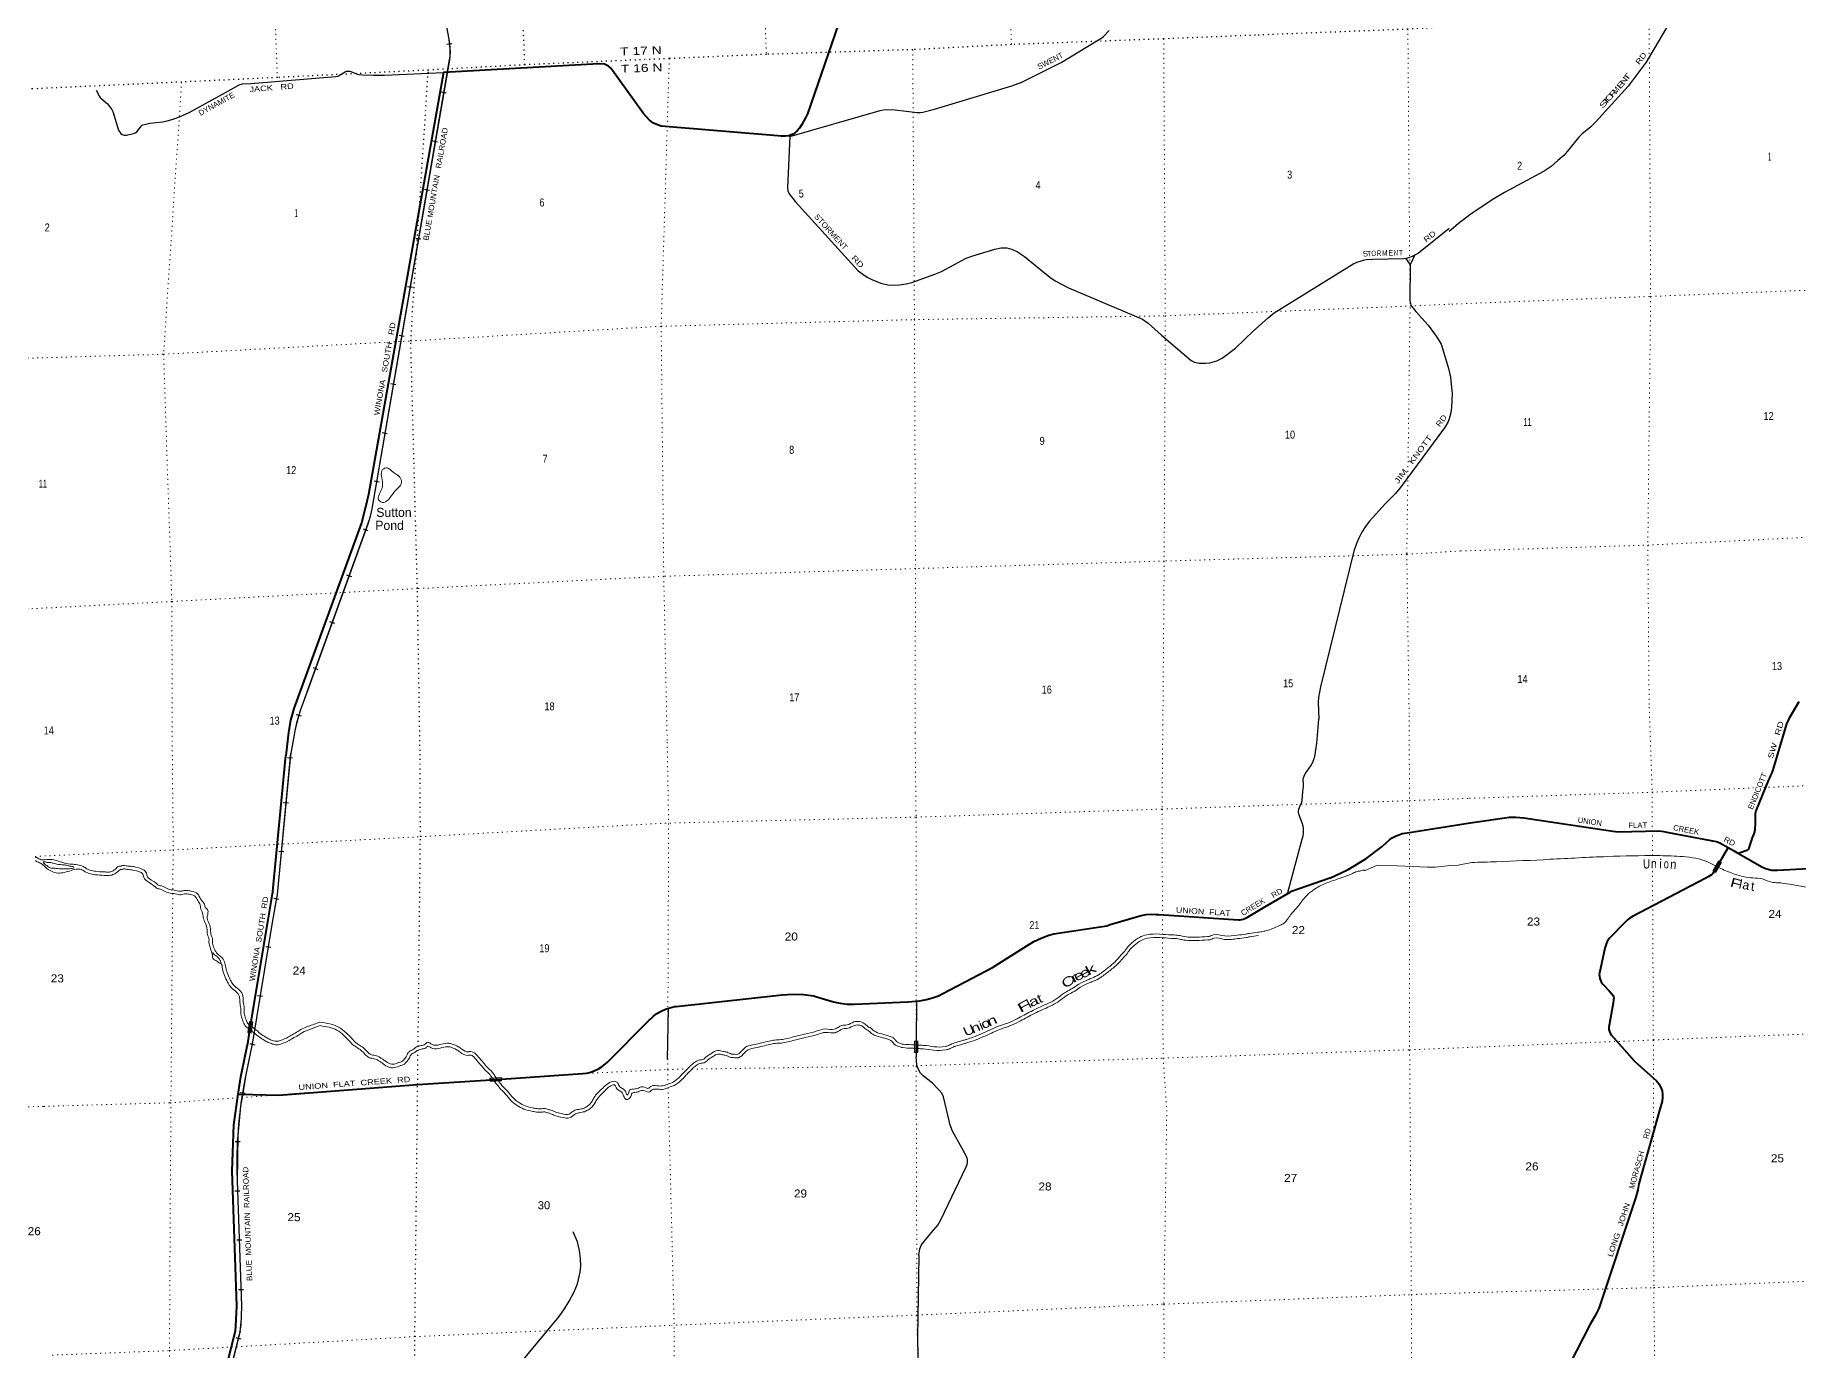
# Model space of a CAD drawing. Header units: feet. Extents: x 751810 to 1010326, y -353855 to -161247.
# Drawn here: x 784770 to 823340, y -228433 to -199662 of the extents above; entities that cross this region are included whole.
import ezdxf
from ezdxf.enums import TextEntityAlignment as Align

# ---------------------------------------------------------------- set-up
doc = ezdxf.new("R2010")
doc.units = ezdxf.units.FT
doc.header["$LTSCALE"] = 70
doc.linetypes.add('DOTTED', pattern=[1.5, 0.3, -1.2])
for name, color, linetype, lineweight in [('26', 7, 'Continuous', 40), ('29', 7, 'Continuous', 25), ('31', 7, 'Continuous', 13), ('34', 7, 'Continuous', 25), ('39', 7, 'Continuous', 13), ('6', 7, 'DOTTED', 25), ('61', 7, 'Continuous', 13), ('7', 7, 'DOTTED', 13)]:
    doc.layers.add(name, color=color, linetype=linetype, lineweight=lineweight)
for name, color, linetype in [('27', 7, 'Continuous'), ('30', 7, 'Continuous'), ('41', 7, 'Continuous')]:
    doc.layers.add(name, color=color, linetype=linetype)

msp = doc.modelspace()

# ---------------------------------------------------------------- linework, layer by layer
at = {"layer": '26'}
for points in [[(803017.95, -197437.26), (801659.57, -201377.73), (801627.04, -201450.66), (801537.6, -201612.94), (801482.16, -201692.82), (801431.15, -201752.73), (801384.58, -201794.89), (801346.88, -201821.52), (801302.53, -201841.49), (801249.31, -201859.24), (801176.13, -201870.34), (801093.3, -201870), (801095.31, -201869.95), (798461.24, -201647.25), (798381.94, -201624.03), (798288.62, -201583.62), (798204.53, -201517.52), (798067.61, -201364.35), (797355.69, -200381.87), (797308.62, -200337.03), (797219.91, -200297.09), (797117.9, -200288.21), (796965.16, -200290.08), (793698.62, -200479.41)], [(793698.62, -200479.41), (792056.8, -209706.24), (791995.89, -209985.66), (791906.35, -210322.23), (790428.27, -214384.34), (790386.34, -214517.37), (790354.66, -214639.97), (790311.57, -214908.83), (790248.53, -215410.55)], [(823340.26, -214240.04), (823124.56, -214615.17), (823074.74, -214718.43), (822776.83, -215727.71), (822746.49, -215810.62), (822723.82, -215852.03), (822701.12, -215900.52), (822679.12, -215943.24), (822401.54, -216625.44), (822392.87, -216655.81), (822388.42, -216689.63), (822386.85, -216756.94), (822386.19, -216774.63), (822388.3, -216889.77), (822383, -217046.02), (822355.99, -217130.74), (822329.57, -217192.19), (822292.68, -217302.54), (822266.21, -217392.25), (822247.73, -217437.86), (822234.82, -217466.8), (822229.39, -217475.15), (822222.49, -217482.05), (822211.6, -217488.72), (822202.8, -217492.61), (822158.43, -217509.55), (822021.64, -217557.59)], [(789494.69, -221235.21), (789861.45, -219005.41), (789960.65, -218438.98), (789967.21, -218401.55), (789967.39, -218388.98), (790248.53, -215410.55)], [(816157.2, -216885.5), (817015.6, -216763.47), (817156.37, -216763.59), (817325.92, -216778.6), (819276.46, -217067.02), (819389.71, -217082.39), (820285.67, -217058.79), (820387.04, -217078.68), (820492.34, -217096.4), (821536.26, -217296.12), (821561.87, -217302.57), (821579.66, -217309.69), (821611.87, -217325.15), (821798.95, -217424)], [(794965.65, -222489.97), (796746.64, -222371.6), (796835.9, -222359.08), (796923.36, -222337.3), (797008.06, -222306.5), (797089.08, -222267.02), (797165.53, -222219.28), (797236.57, -222163.81), (797282.42, -222120.94), (798183.26, -221217.18), (798193.84, -221205.6), (798231.1, -221171.15), (798282.96, -221123.21), (798366.74, -221060.65), (798456.61, -221007.19), (798551.57, -220963.41), (798650.58, -220929.8), (798752.56, -220906.72), (798784.68, -220901.74), (801109.31, -220651.4), (801340.18, -220634.79), (801571.53, -220642.41), (801800.81, -220674.17), (801837.99, -220681.65), (802228.05, -220798.5), (802377.6, -220833.11), (802529.95, -220851.89), (802683.43, -220854.65), (802690.31, -220854.4), (803856.24, -220802.56), (804115, -220779.2), (804265.03, -220752.98), (804397.72, -220717.26), (804525.95, -220667.87), (804632.72, -220614.24), (805706.89, -220053.94), (806455.82, -219580.28), (806608.28, -219485.06), (806769.86, -219406.3), (806938.78, -219344.86), (807047.38, -219315.54), (808206.79, -219137.13), (808278.27, -219112.43), (808855.12, -218942.82), (808958.5, -218912.52), (809064.48, -218893.2), (809171.9, -218885.06), (809279.58, -218888.19), (809341.84, -218895.19), (811084.37, -219005.86), (811120.39, -219005.39), (811156.16, -219001.17), (811191.3, -218993.22), (811225.41, -218981.65), (811258.13, -218966.57), (811260.56, -218965.29), (811661.23, -218723.54), (812220.6, -218401.58), (812248.13, -218384.49), (813083.94, -218092.89), (813084.01, -218094.9), (813488.18, -217904.18), (813870.2, -217672.26), (814225.88, -217401.68), (814326.5, -217313.72), (814386.17, -217261.66), (814450.95, -217216.12), (814520.13, -217177.6), (814592.97, -217146.52), (814668.65, -217123.23), (814733.29, -217109.95), (816157.2, -216885.5)], [(821798.95, -217424), (821500.36, -217937.94), (821459.58, -217995.07), (821447.56, -218007.98), (821429.33, -218023.55), (821361.73, -218066.27), (821292.09, -218105.77), (819702.69, -218937.69), (819649.32, -218969.73), (819597.72, -219008.9), (819543.46, -219057.26), (819203.96, -219407.81), (819163.62, -219457.51), (819147.6, -219484.21), (819132.22, -219521.58), (819100.31, -219625.61), (818982.13, -220174.24), (818978.13, -220206.55), (818979.46, -220240.81), (818990.87, -220288.65), (819020.38, -220365.43), (819033.74, -220387.68), (819047.97, -220404.59), (819062.75, -220422.54), (819195.11, -220559.94), (819281.81, -220663.01), (819290.81, -220678.74), (819294.36, -220707.22), (819291.8, -220759.24), (819284.83, -220834.03), (819189.75, -221357.53), (819188.49, -221378.35), (819190.27, -221406.83), (819194.72, -221429.09), (819201.67, -221451.67), (819219.62, -221490.5), (819240.71, -221520.5), (819751.3, -222101.07), (820229.58, -222531.98), (820259.95, -222567.96), (820283.08, -222598.22), (820324, -222676.55), (820350.69, -222747.76), (820363.14, -222818.97), (820361.36, -222893.73), (820350.43, -222975.92), (820301.26, -223149.14), (819846.31, -224779.83), (819817.85, -224915.12), (819775.15, -225071.77), (818973.66, -227488.37), (818949.65, -227549.78), (818924.75, -227599.62), (818874.03, -227691.31), (818772.13, -227866.81), (818180, -229017.3)], [(821798.95, -217424), (821914.43, -217493.64), (822021.64, -217557.59)], [(822021.64, -217557.59), (822546.74, -217855.65), (822584.16, -217874.38), (822617.08, -217886.84), (822668.67, -217902.86), (822718.49, -217915.32), (822744.29, -217918.89), (822784.32, -217920.67), (822873.27, -217922.45), (823547.48, -217886.03), (823622.78, -217884.62), (823656.58, -217887.29), (823694.62, -217893.93), (826032.74, -218266.72), (826072.28, -218271.38), (826106.97, -218273.16), (826147.89, -218272.27), (826181.7, -218269.6), (826373.61, -218242.31), (828414.9, -217951.03)], [(789210.64, -222820.09), (789264.16, -222442.44), (789423.53, -221667.86), (789494.69, -221235.21)], [(789210.64, -222820.09), (789246.33, -222820.95), (790096.4, -222841.33), (793133.28, -222611.76), (794965.65, -222489.97)], [(785376.43, -235348.05), (788427.59, -230340.22), (788450.13, -230309.68), (788543.33, -230164.84), (788620.88, -230011.05), (788681.94, -229850), (788725.82, -229683.45), (788723.81, -229683.52), (789146.3, -227999.82), (789158.46, -227896.37), (789181.33, -227459.15), (789181.12, -227453.12), (789076.07, -224500.16), (789115.12, -223494.01), (789210.64, -222820.09)]]:
    msp.add_lwpolyline(points, dxfattribs=at)
at = {"layer": '29'}
for p, q in [((814736.69, -204538.66), (814840.24, -204679.14)), ((814946.91, -204464.4), (814840.24, -204679.14)), ((812158.36, -218437.4), (812486.59, -217217.17)), ((798609.32, -220944.25), (798592.73, -222059.91)), ((804041.33, -220792.07), (804038.21, -221659.45)), ((804038.21, -221659.45), (804038.42, -222005.66))]:
    msp.add_line(p, q, dxfattribs=at)
for points in [[(822882.84, -195283.44), (822695.8, -196141.23), (822633.44, -196376.21), (822600.18, -196471.87), (822533.67, -196609.12), (822463, -196706.85), (822230.21, -196948.08), (821606.65, -197571.93), (821373.86, -197829.79), (821294.88, -197931.68), (821249.15, -198046.05), (821207.58, -198378.77), (821174.33, -198501.47), (821149.38, -198559.69), (821107.81, -198620), (820958.16, -198811.31), (820625.59, -199202.26), (820002.04, -200250.33)], [(801275.26, -201872.11), (803247.64, -201305.47), (803317.44, -201292.05), (803395.22, -201285.83), (803575.9, -201293.04), (804058.34, -201351.14), (804128.13, -201353.82), (804183.56, -201345.76), (804436.86, -201278.65), (806127.87, -200768.53), (806348.13, -200684.99), (806506.98, -200608.31), (807211.62, -200256.18), (807990.75, -199785.2), (808076.89, -199734.12), (808132.47, -199689.27), (808256.28, -199553.83)], [(786102.1, -200861.86), (786176.15, -200999.22), (786190.91, -201020.7), (786206.68, -201038.52), (786346.85, -201162.9), (786415.06, -201244.99), (786444.59, -201285.28), (786464.94, -201328.78), (786592.53, -201736.65), (786616.38, -201780.85), (786637.85, -201807.71), (786671.41, -201834.57), (786711.84, -201843.88), (786739.87, -201845.32), (786766.71, -201843.97), (786918.79, -201813.42), (786957.3, -201796.96), (786989.51, -201770.1), (787093.05, -201643.14), (787108.97, -201629.09), (787123.74, -201622.37), (787185.47, -201603.56), (787278.57, -201583.44), (787555.92, -201552.53), (787652.96, -201534.58), (787784.1, -201496.12), (787923.68, -201445.09), (788134.98, -201347.03), (788927.74, -200909.72), (789232.7, -200749.13), (789306.15, -200725.22), (789485.62, -200716.39), (791344.95, -200562.71), (791387.91, -200554.65), (791405.21, -200546.5), (791549.31, -200458.54), (791574.47, -200447.21), (791597.29, -200444.52), (791626.82, -200444.52), (791647.07, -200449.65), (791814.35, -200512.08), (791857.68, -200522.42), (791927.47, -200527.79), (792167.92, -200530.92), (792410.67, -200537.08), (793698.62, -200479.41)], [(820002.04, -200250.33), (819611.28, -200772.27), (818896.29, -201564.56), (818796.5, -201662.3), (818596.98, -201826.58), (818522.14, -201895.21), (818314.29, -202161.38), (818202.06, -202288.23), (818073.18, -202402.61), (817923.54, -202529.46), (817773.87, -202635.51), (816905.06, -203101.32), (816634.84, -203259.36), (816144.31, -203592.08), (815894.89, -203783.4), (815694.61, -203956.49)], [(801275.26, -201872.11), (801223.82, -202987.57), (801232.99, -203063.46), (801260.52, -203127.18), (801390.99, -203300.53), (802767.21, -204810.28), (802873.16, -204889.98), (802961.74, -204949.08), (803063.75, -205005.48), (803262.4, -205080.69), (803419.02, -205117.41), (803546.94, -205129.04), (803671.58, -205119.03), (803820.75, -205096.81), (803939.63, -205067.36), (804443.54, -204889.98), (804593.37, -204824.83), (805132.67, -204535.45), (805251.55, -204489.76), (805756.21, -204336.66), (805895.5, -204311.76), (805970.96, -204307.11), (806016.6, -204312.48), (806072.97, -204323.23), (806129.41, -204342.6), (806252.83, -204398.44), (806405.24, -204496.62), (806958.83, -204951.77), (807080.06, -205034.96), (807369.69, -205184.26), (808988.24, -205870.4), (809111.73, -205958.63), (809402.73, -206221), (810052.13, -206772.72), (810123.75, -206807.84), (810223.07, -206832.01), (810362.66, -206834.7), (810459.59, -206829.31), (810609.62, -206783.66), (810727.06, -206723.11), (811019.34, -206506.58), (811412.01, -206125.46), (811733.11, -205840.83), (811868.61, -205733.41), (813610.51, -204656.75), (813704.74, -204616.01), (813821.25, -204579.63), (813881.91, -204567.66), (814016.78, -204561.86), (814703.14, -204541.99), (814769.11, -204535.44), (814816.08, -204524.69), (814893.23, -204494.18), (815017.41, -204425.3), (815062.74, -204392.84), (815692, -203883.36)], [(814840.24, -204679.14), (814835.07, -205462.83), (814846.96, -205536), (814859.04, -205566.89), (814875.38, -205594.18), (814968.89, -205706.73), (815235.43, -206002.64), (815410.69, -206242.43), (815477.8, -206341.82), (815518.06, -206419.71), (815533.82, -206462.66), (815681.33, -206952.37), (815722.07, -207142.27), (815740.08, -207303.03), (815756.97, -207496.83), (815756.17, -207641.67), (815748.91, -207792.3), (815729.22, -207917.78), (815697.91, -208047.47), (815663.02, -208128.05), (815592.71, -208249.84), (814621.47, -209562.41), (814522.66, -209682.83), (814302.82, -209905.87), (813945, -210293.02), (813848.6, -210425.41), (813781.25, -210532.08), (813719.51, -210658.33), (813665.82, -210779.2), (813608.96, -210948.45), (812884.07, -213909.96), (812839.02, -214147.54), (812832, -214247.93), (812841.39, -214616.61)], [(812835.94, -214616.81), (812795.56, -215141.38), (812745.66, -215432.59), (812738.91, -215466.91), (812731.63, -215489.79), (812703.05, -215567.8), (812690.57, -215591.72), (812674.97, -215619.8), (812574.14, -215761.24), (812554.38, -215794.52), (812514.88, -215873.56), (812501.37, -215911.01), (812496.17, -215935.97), (812501.37, -216047.25), (812500.33, -216094.05), (812487.85, -216210.54), (812475.38, -216389.43), (812466.54, -216440.38), (812460.3, -216461.18), (812437.95, -216501.75), (812400.53, -216593.27), (812393.77, -216623.43), (812391.69, -216654.63), (812396.37, -216688.96), (812471.22, -216880.32), (812491.49, -216952.09), (812500.33, -217017.61), (812503.97, -217054.01), (812501.89, -217121.61), (812486.59, -217217.17)], [(804093.76, -226349.23), (804119.76, -226205.26), (804148.87, -226130.37), (804175.9, -226084.61), (804375.49, -225843.32), (804510.62, -225685.25), (804575.08, -225568.76), (805132.26, -224412.26), (805148.89, -224362.34), (805157.21, -224308.26), (805161.36, -224262.5), (805148.89, -224212.58), (805040.78, -224012.89), (804832.88, -223630.17), (804776.74, -223480.41), (804758.03, -223405.52), (804633.29, -222881.36), (804595.87, -222802.31), (804533.5, -222723.27), (804392.12, -222581.83), (804192.53, -222423.75), (804130.16, -222361.34), (804084.42, -222282.31), (804050.12, -222188.69), (804042.84, -222082.62), (804038.42, -222005.66)], [(791296.44, -232393.09), (791820.13, -231742.3), (792040.5, -231525.97), (792385.63, -231226.45), (794581.1, -229495.86), (794947.01, -229163.05), (795121.65, -228996.65), (795263.03, -228846.89), (796227.71, -227682.07), (796346.21, -227515.67), (796450.16, -227349.27), (796560.35, -227141.26), (796626.88, -226966.54), (796687.17, -226716.94), (796699.65, -226583.81), (796693.41, -226417.41), (796674.7, -226238.53), (796626.88, -226051.32), (796534.05, -225831.08)], [(804093.76, -226349.23), (804063.2, -228145.69), (804061.05, -228141.74)], [(804063.2, -228145.69), (804156.88, -233095.69), (804163.89, -237897.99)]]:
    msp.add_lwpolyline(points, dxfattribs=at)
at = {"layer": '31'}
for p, q in [((804000.76, -221909.74), (804001.44, -221659.74)), ((804001.44, -221659.74), (804076.44, -221659.94))]:
    msp.add_line(p, q, dxfattribs=at)
msp.add_lwpolyline([(804076.44, -221659.94), (804075.76, -221909.94), (804000.76, -221909.74)], dxfattribs=at)
msp.add_lwpolyline([(804008.77, -221901.76), (804009.41, -221667.75), (804068.42, -221667.91), (804067.78, -221901.92)], close=True, dxfattribs=at)
at = {"layer": '34'}
for p, q in [((793771.6, -199855.03), (793881.68, -199844.24)), ((793649.55, -200900.69), (793758.55, -200919.52)), ((793462.15, -201970.19), (793571.14, -201989.02)), ((793282.2, -203027.2), (793391.2, -203046.03)), ((793094.8, -204096.7), (793203.79, -204115.52)), ((792914.85, -205153.7), (793023.84, -205172.53)), ((792727.44, -206223.2), (792836.44, -206242.03)), ((792547.49, -207280.2), (792656.49, -207299.03)), ((792360.09, -208349.7), (792469.09, -208368.53)), ((792180.14, -209406.71), (792289.14, -209425.54)), ((791943.13, -210453.8), (792047.14, -210491.43)), ((791580.8, -211462.94), (791684.82, -211500.57)), ((791208.95, -212483.07), (791312.96, -212520.71)), ((790846.62, -213492.21), (790950.64, -213529.84)), ((790479.27, -214516.31), (790584.75, -214549.61)), ((790289.47, -215455.98), (790399.59, -215466.37)), ((790195.62, -216438.5), (790305.74, -216448.9)), ((790097.44, -217506.21), (790207.56, -217516.61)), ((789988.29, -218535.55), (790097.24, -218554.63)), ((789812.49, -219589.59), (789921.63, -219607.54)), ((789633.69, -220660.56), (789742.83, -220678.51)), ((789460.98, -221716.57), (789569.32, -221738.86)), ((789369.68, -222433.84), (789299.94, -222850.98)), ((789253.15, -222782.43), (789362.32, -222800.23)), ((789139.61, -223854.71), (789250.15, -223858.63)), ((789135.6, -224938.85), (789246.14, -224934.92)), ((789176.32, -226010.29), (789286.86, -226006.36)), ((789212.32, -227095.49), (789322.86, -227091.55)), ((789158.35, -228142.85), (789265.63, -228169.77))]:
    msp.add_line(p, q, dxfattribs=at)
at = {"layer": '34', "lineweight": 13}
for p, q in [((790353.64, -215361.7), (790061.79, -218453.09)), ((789246.58, -228011.04), (788820.19, -229710.32))]:
    msp.add_line(p, q, dxfattribs=at)
for points in [[(793587.58, -198537.9), (793816.55, -199743.71), (793826.18, -199836.66), (793838.18, -199959.06), (793840.58, -200026.26), (793835.78, -200122.26), (793825.54, -200196.24), (792129.02, -210016.92), (792091.94, -210189.1), (792039.62, -210352.03), (790748.78, -213919.91), (790575.99, -214396.3), (790518.42, -214578.7), (790494.43, -214669.9), (790455.5, -214835.54), (790351.21, -215407)], [(789960.12, -219021.64), (789521.88, -221686.06), (789362.11, -222462.59)], [(789176.01, -224496.6), (789281.06, -227449.6), (789281.27, -227455.67)]]:
    msp.add_lwpolyline(points, dxfattribs=at)
at = {"layer": '34'}
for points in [[(793588.67, -198537.74), (793817.64, -199743.55), (793827.27, -199836.55), (793839.28, -199958.99), (793841.68, -200026.27), (793836.88, -200122.36), (793826.63, -200196.41), (792130.1, -210017.13), (792093, -210189.38), (792040.66, -210352.39), (790749.81, -213920.28), (790577.03, -214396.65), (790519.48, -214579.01), (790495.5, -214670.17), (790456.58, -214835.76), (790352.29, -215407.2)], [(790350.43, -215407.15), (790060.33, -218457.38), (789961.2, -219021.82), (789522.96, -221686.26), (789368.96, -222434.74)], [(789299.94, -222850.98), (789261.4, -223087.37), (789199.08, -223718.08), (789184.4, -224714.54)], [(789184.88, -224715.07), (789282.16, -227449.56), (789282.37, -227455.64), (789282.43, -227459.16), (789262.49, -227872.53), (789247.07, -228008.31), (789249.21, -228005.08), (788823.37, -229702.18), (788827.57, -229694.44), (788751.53, -229957.91), (788640.82, -230197.79), (788516.95, -230387.84), (785383.48, -235553.12)]]:
    msp.add_lwpolyline(points, dxfattribs=at)
at = {"layer": '34', "lineweight": 13}
for centre, radius, start, end in [((761722.31, -213772.48), 28721.58, 349.46527, 350.66726), ((799222.17, -224390.13), 10046.69, 168.93322, 180.62134), ((784998.53, -227459.62), 4282.8, 352.57959, 0.00639)]:
    msp.add_arc(centre, radius, start, end, dxfattribs=at)
at = {"layer": '39'}
msp.add_lwpolyline([(813853.92, -217928.44), (814105.35, -217820.81), (814559.88, -217828.68), (815222.02, -217853.26), (815399.1, -217858.99), (815727.45, -217823.07), (815887.9, -217813.3), (816188.44, -217754.11)], dxfattribs=at)
for points in [[(801251.51, -185713), (801176.26, -185868.52), (801175.61, -186212.69), (801195.63, -186755.41), (801235.11, -186854.7), (801263.87, -187054.98), (801218.42, -187078.66), (801218.62, -187084.69), (801248.59, -187200.4), (801393.11, -187678.52), (801509.69, -187920.09), (801607.45, -188140.17), (801634.19, -188400.9), (801658.54, -188528.87), (801758.58, -188756.92), (801950, -189497.09), (801947.64, -189607.86), (801870.66, -189711.11), (801576.19, -189864), (800977.96, -190192.25), (800375.38, -190510.58), (799672.67, -190840.36), (799391.66, -190974.69), (799063.14, -191070.37), (798390.22, -191268.33), (797915.04, -191427.36), (797578.36, -191458.92), (797069.9, -191645.25), (796598.67, -191741.76), (796144.59, -191749.13), (795296.07, -191683.36), (794761.06, -191675.37), (794350.94, -191795.97), (793864.18, -191909.11), (793650.37, -192129.7), (793501.61, -192432.62), (793499.36, -192728.55), (793631.53, -192955.5), (793720.59, -193216.13), (793794.17, -193616.15), (793850.12, -194272.36), (793867.26, -194789.01), (793741.12, -195107.26), (793228.54, -195714.36), (792662.67, -196291.07), (792545.79, -196464.09), (792522.68, -196615.82), (792551.1, -196806.05), (792547.99, -197075.85), (792473.06, -197362.17), (792221.08, -197704.81), (791823.54, -197841.08), (791331.77, -197863.83), (790448.05, -197706.67), (789743.05, -197603.83), (789490.97, -197580.19), (789289.92, -197458.21), (789156.99, -197390.27), (789008.6, -197401.35), (788440.96, -197742.65), (788425.85, -198135.61), (788634.77, -198555.18), (788802.21, -198815.16), (788852.6, -198940.24), (788782.84, -199079.47), (788583.61, -199315.67), (788247.4, -199361.3), (787725.8, -199151.6), (787087.83, -198766.72), (786797.83, -198508.9), (786352.31, -197986.67), (786076.62, -197857.17), (785736.33, -197840.55), (785488.53, -197945.57), (785187.23, -198195.3), (784680.6, -198800.19), (784443.68, -199112.14), (784341.18, -199355.12), (784301.93, -199565.76), (784242.94, -199726.76), (784168.67, -200312.36)], [(792365.19, -209429.83), (792391.75, -209140.93), (792463.71, -209124.13), (792589.18, -209212.91), (792743.72, -209326.4), (792777.77, -209443.99), (792633.37, -209636.06), (792492.72, -209819.96), (792356.03, -209880.96), (792271.82, -209788.92), (792286.21, -209726.52), (792340.54, -209595.69), (792365.36, -209517.72), (792365.19, -209429.83)], [(784766.99, -217640.7), (784779.46, -217640.87), (784791, -217643.65), (784802.53, -217648.23), (784900.5, -217693.72), (785063.02, -217685.88), (785350.65, -217748.04), (785535.03, -217789.74), (785659.92, -217797.34), (785804.02, -217836.46), (785842.87, -217855.19), (785910.83, -217901.06), (785967.9, -217923.17), (786089.34, -217947), (786278.75, -217960.34), (786302.91, -217961.49), (786409.37, -217959.69), (786470.74, -217933.33), (786537.35, -217884.65), (786570.33, -217851.27), (786642.02, -217832.6), (786653.99, -217830.16), (786661.81, -217823.84), (786699.81, -217818.45), (786792.72, -217831.22), (786915.81, -217844.93), (787098.55, -217896.75), (787149.81, -217925.11), (787207.3, -218015.63), (787207.72, -218027.69), (787268.87, -218108.03), (787444.29, -218236.59), (787450.52, -218242.41), (787533.83, -218267.6), (787654.48, -218325.68), (787774.13, -218355.61), (787907.62, -218379), (787956.01, -218383.31), (787991.93, -218375.98), (788067.92, -218365.21), (788130.51, -218373.03), (788178.97, -218379.34), (788328.09, -218446.46), (788357.98, -218495.71), (788421.99, -218600.09), (788477.54, -218692.7), (788480.33, -218714.74), (788521.12, -218764.8), (788545.92, -218801.56), (788545.92, -218857.63), (788541.33, -218893.47), (788532.15, -218928.25), (788527.84, -218976.71), (788569.77, -219081.88), (788606.25, -219259.71), (788610.26, -219315.92), (788648.82, -219439.33), (788643.8, -219467.69), (788663.72, -219575.66), (788679.84, -219633.45), (788718.41, -219700.5), (788752.38, -219751.62), (788822.71, -219807.47), (788860.13, -219842.36), (788916.47, -219957.08), (788932.74, -220018.89), (788943.27, -220088.96), (788965.84, -220158.6), (789025.19, -220301.39), (789061.75, -220368.51), (789125.05, -220452.79), (789251.43, -220558.96), (789293.86, -220621.85), (789314.93, -220705.63), (789323.67, -220838.16), (789342.51, -220972.34), (789338.71, -221034.87), (789360.35, -221134.73), (789380.49, -221192.38), (789419.62, -221275.51), (789446.49, -221297.29)], [(784770.03, -217720.33), (784779.86, -217721.42), (784786.02, -217724.61), (784789.4, -217726.79), (784887.2, -217769.45), (784999.04, -217863.19), (785230.57, -217980.83), (785520.89, -217940.39), (785667.89, -217899.95), (785777.69, -217907.03), (785805.41, -217920.39), (785875.87, -217967.95), (785946.97, -217995.49), (786079.45, -218021.49), (786274.33, -218035.21), (786301.76, -218036.52), (786425.4, -218034.43), (786508.14, -217998.89), (786586.47, -217941.65), (786609.19, -217918.65), (786658.97, -217905.69), (786686.9, -217899.99), (786692.85, -217895.19), (786699.97, -217894.18), (786783.46, -217905.65), (786901.33, -217918.78), (787069.79, -217966.55), (787096.76, -217981.47), (787133.06, -218038.62), (787133.6, -218054.14), (787215.77, -218162.1), (787396.35, -218294.44), (787412.09, -218309.14), (787506.55, -218337.7), (787628.85, -218396.58), (787758.54, -218429.02), (787897.8, -218453.42), (787960.27, -218458.99), (788004.7, -218449.92), (788068.54, -218440.87), (788121.02, -218447.43), (788158.29, -218452.28), (788276.06, -218505.29), (788293.95, -218534.77), (788357.86, -218638.98), (788382.39, -218710.58), (788385.14, -218739.99), (788431.08, -218866.82), (788441.19, -218921.04), (788451.55, -218987.88), (788497.64, -219103.47), (788531.79, -219269.96), (788536.07, -219329.96), (788571.78, -219444.25), (788567.59, -219467.97), (788590.57, -219592.57), (788610.13, -219662.68), (788640.56, -219756.47), (788655.26, -219850.21), (788739.79, -219910.87), (788785.73, -219945.8), (788845.85, -219983.42), (788859.18, -220034.05), (788870.02, -220106.21), (788895.42, -220184.6), (788957.44, -220333.81), (788998.5, -220409.18), (789070.24, -220504.69), (789195.14, -220609.62), (789224.33, -220652.9), (789240.54, -220717.34), (789249.01, -220845.85), (789267.19, -220975.31), (789263.22, -221040.65), (789288.03, -221155.12), (789310.97, -221220.79), (789359.19, -221323.24), (789432.85, -221382.44)], [(785011.45, -217748.31), (785029.83, -217752.91), (785094.14, -217754.75), (785130.89, -217762.1), (785162.45, -217768.87), (785217.25, -217785.99), (785318.32, -217801.62), (785381.71, -217806.21), (785478.18, -217820), (785544.33, -217837.46), (785591.65, -217842.98), (785615.97, -217861.31), (785554.9, -217888.02), (785484.48, -217894.2), (785321.6, -217891.98), (785208.68, -217881.94), (785093.62, -217867.95), (784996.91, -217804.99), (784961.79, -217778.07), (784949.89, -217742.8), (785011.45, -217748.31)], [(811512.13, -219278.36), (811626.12, -219262.2), (811701.83, -219243.38), (811832.96, -219200.44), (811999.15, -219126.05), (812085.97, -219080.68), (812134.29, -219026.61), (812284.08, -218830.04), (812361.44, -218744.74), (812436.51, -218651.48), (812602.28, -218452.32), (812682.36, -218387.05), (812764.67, -218327.75), (813017.4, -218199.94), (813215.92, -218130.43), (813398.52, -218065.52), (813553.24, -218007.65), (813656.12, -217961.69), (813761.65, -217933.76), (813845.75, -217924.71), (813853.92, -217928.44)], [(816188.44, -217754.11), (816731.96, -217737.89), (817894.18, -217684.95), (819156.61, -217623.78), (820241.77, -217604.29), (820739.13, -217619.61), (821288.15, -217717.32), (821636.89, -217883.87), (821937.64, -218008.13), (822339.28, -218091.91), (822551.31, -218113.19), (822751.45, -218187.33), (822884.61, -218197.83), (823145.41, -218231.16), (824105.2, -218390.11), (824979.84, -218532.52), (825535.3, -218640.02), (826007.64, -218682.57), (826622.58, -218769.45), (827318.17, -218812.67), (828288.72, -218842.31), (828558.89, -218859.13), (828649.89, -218871.41), (828721.63, -218952.96), (828813.92, -219094.05), (828915.33, -219212.61), (829010.85, -219236.78), (829180, -219193.42), (829337.19, -219152.58), (829471.1, -219181.17), (829614.07, -219136.9), (829819.92, -218959.1), (830115.19, -218755.38), (830291.12, -218729.86), (830496.18, -218630.62), (830870.68, -218397.4), (831300.88, -218198.08), (831509.27, -218130.92), (831871.82, -218095.52), (832117.86, -218014.7), (832385.82, -217928.92), (832808.87, -217800.37), (833094.9, -217713.84), (833289.06, -217691.57), (833528.72, -217651.28), (833772.05, -217651.11), (833893.48, -217718.49), (833932.1, -217777.27), (834001.33, -217846.85), (833999.32, -217846.93), (834461.79, -218284.55), (834936.97, -218737.74), (835085.41, -218826.13), (835208.53, -218837.06), (835287.62, -218950.52), (835360.43, -219058.2), (835651.78, -219247.3), (835928.39, -219469.23), (836145.23, -219607.09), (836257.78, -219703.04), (836550.8, -219884.01), (836934.02, -220204.15), (837121.91, -220371.42), (837662.2, -220745.36), (837666.05, -220741.17), (837983.82, -220937.21), (838093.64, -220966.82), (838186.36, -221069.63), (838386.4, -221190.08), (838555.28, -221384.33), (838917.62, -221636.89), (839238.5, -221810.65), (839896.28, -222058.83), (840177.26, -222240.3), (840313.9, -222335.23), (840559.83, -222437.64), (840806.44, -222508.82), (841008.59, -222551.66), (841125.96, -222520.54), (841206.76, -222529.22), (841316.31, -222601.13), (841569.24, -222638.81), (841889.69, -222850.84), (842264.88, -222976.01), (842517.58, -223154.65), (842683.47, -223324.86), (842825.9, -223365.18), (843055.93, -223383.69), (843215.93, -223411.19), (843415.49, -223471.25), (843724.16, -223641.5)], [(804074.88, -221749.77), (804195.62, -221754.51), (804425.74, -221782.49), (804672.79, -221777.67), (804748.36, -221754.83), (804843.28, -221711.18), (804988.53, -221669.74), (805073.99, -221642.53), (805137.59, -221622.13), (805278.68, -221576.82), (805462.93, -221501.79), (805652.85, -221416.49), (805821.05, -221342.03), (806039.43, -221265.77), (806245.12, -221171.85), (806548.89, -221010.02), (806886.94, -220850.97), (807070.55, -220757.85), (807156.8, -220696.39), (807323.49, -220579.71), (807451.68, -220510.71), (807597.01, -220414.93), (807788.58, -220319.51), (807879.7, -220282.03), (808023.95, -220212.45), (808057.29, -220189.12), (808247.14, -220045.45), (808428.25, -219881.97), (808513.22, -219784.32), (808598.32, -219690.7), (808638.55, -219634.92), (808754.84, -219514.01), (808919.39, -219393.39), (809082.13, -219335.23), (809367.04, -219320.99), (809618.89, -219338.14), (809745.71, -219343.66), (809863.14, -219367.63), (810030.68, -219387.79), (810167.33, -219386.92), (810408.07, -219374.27), (810440.11, -219371.11), (810539.27, -219333.34), (810785.45, -219360.75), (811060.25, -219344.86), (811244.36, -219322.17), (811322.14, -219305.29), (811512.13, -219278.36)], [(804074.89, -221824.85), (804189.47, -221829.31), (804421.93, -221857.58), (804684.59, -221852.45), (804775, -221825.13), (804869.39, -221781.72), (805010.2, -221741.55), (805096.82, -221713.97), (805160.51, -221693.54), (805304.33, -221647.36), (805492.45, -221570.75), (805683.39, -221484.99), (805848.64, -221411.84), (806067.43, -221335.43), (806278.36, -221239.12), (806582.51, -221077.09), (806919.87, -220918.36), (807109.49, -220822.19), (807200.07, -220757.65), (807362.9, -220643.67), (807490.17, -220575.17), (807634.5, -220480.04), (807819.6, -220387.85), (807910.28, -220350.55), (808061.99, -220277.37), (808101.43, -220249.77), (808294.99, -220103.3), (808481.86, -219934.61), (808569.27, -219834.17), (808656.67, -219738.01), (808696.28, -219683.09), (808804.41, -219570.67), (808954.92, -219460.34), (809096.94, -219409.58), (809366.36, -219396.12), (809614.71, -219413.03), (809736.52, -219418.33), (809851.14, -219441.73), (810026.42, -219462.82), (810169.54, -219461.91), (810413.72, -219449.08), (810457.44, -219444.76), (810549.01, -219409.89), (810783.45, -219435.99), (811067.01, -219419.59), (811256.93, -219396.19), (811335.37, -219379.16), (811522.66, -219352.62)], [(788655.17, -219730.95), (788651.71, -219729.35), (788640.91, -219739), (788642.98, -219759.45), (788645.05, -219778.53), (788642.98, -219783.58)], [(788655.17, -219730.95), (788698.18, -219779.45), (788736.31, -219801.97), (788779.04, -219848.39), (788802.01, -219872.28), (788813.95, -219897.1), (788822.34, -219910.13), (788833.66, -219945.95), (788836.79, -219952.23), (788829.55, -219959.59), (788820.02, -219961.31), (788801.53, -219954.76)], [(789432.85, -221382.44), (789503.22, -221438.2), (789588.65, -221506.09), (789707.21, -221596.72), (789773.57, -221639.79), (789863.29, -221689.41), (789961.29, -221724.21), (790047.16, -221742.47), (790173.55, -221713.41), (790296.7, -221660.68), (790396.71, -221602.86), (790524.13, -221531.18), (790615.05, -221473.62), (790771.91, -221406.52), (791002.76, -221322.65)], [(789446.49, -221297.29), (789549.95, -221379.53), (789634.76, -221446.94), (789750.46, -221535.38), (789812.18, -221575.44), (789894.19, -221620.8), (789981.73, -221651.88), (790046.53, -221665.66), (790150.2, -221641.82), (790263.05, -221593.5), (790359.55, -221537.71), (790485.66, -221466.77), (790580.02, -221407.03), (790744.34, -221336.74), (790996.34, -221245.19)], [(790996.34, -221245.19), (791214.86, -221285.66), (791404.19, -221353.35), (791567.49, -221480.34), (791663.19, -221571.51), (791765.63, -221682.57), (791835.74, -221732.39), (791947, -221808.91), (792013.59, -221872.95), (792071.95, -221931.24), (792123.2, -221959.59), (792177.76, -221967.7), (792291.67, -222005.89), (792328.74, -222030.73), (792382.22, -222065.04), (792442.07, -222109.19), (792566.74, -222167.12), (792672.63, -222149.23), (792732.14, -222126.98), (792787.77, -222108.88), (792828.64, -222071.19), (792849.79, -222044.26), (792880.55, -222004.92), (792906.72, -221949.64), (792944.87, -221891.91), (793041.51, -221840.15), (793108.05, -221789.46), (793125.97, -221784.79), (793185.48, -221762.53), (793279.18, -221741.06), (793349.59, -221686.2), (793449.81, -221734.94), (793576.84, -221746.49), (793740.38, -221710.44), (793812.64, -221707.85), (793887.63, -221725.3), (794022.33, -221782.86), (794100.69, -221838.43), (794237.4, -221895.92), (794263.35, -221890.97), (794381.07, -221922.98), (794416.41, -221955.93), (794514.9, -222069.14), (794619.78, -222192.19), (794684.58, -222262.32), (794765.66, -222337.92), (794808.09, -222400.8), (794902.11, -222533.1)], [(791002.76, -221322.65), (791195.28, -221358.31), (791367.63, -221419.93), (791518.48, -221537.24), (791609.7, -221624.14), (791715.81, -221739.17), (791792.77, -221793.86), (791899.44, -221867.23), (791961.09, -221926.52), (792026.41, -221991.76), (792098.76, -222031.78), (792160.19, -222040.91), (792258.28, -222073.8), (792287.61, -222093.45), (792339.66, -222126.85), (792403.62, -222174.03), (792556.26, -222244.95), (792692.19, -222221.99), (792756.89, -222197.8), (792826.56, -222175.13), (792883.91, -222122.25), (792908.82, -222090.52), (792944.77, -222044.55), (792972.23, -221986.55), (792996.99, -221949.07), (793082.2, -221903.44), (793141.53, -221858.24), (793148.62, -221856.39), (793207.09, -221834.52), (793312.15, -221810.45), (793358.82, -221774.09), (793429.35, -221808.39), (793581.63, -221822.23), (793749.87, -221785.15), (793805.36, -221783.16), (793864.22, -221796.86), (793985.49, -221848.68), (794064.02, -221904.37), (794229.2, -221973.84), (794260.39, -221967.89), (794343.49, -221990.49), (794362.4, -222008.11), (794458.07, -222118.08), (794563.68, -222241.98), (794631.39, -222315.27), (794708.27, -222386.95), (794746.36, -222443.4), (794812.56, -222537.5)], [(798892.73, -222413.47), (798966.36, -222336.36), (799071.12, -222229.95), (799121.59, -222179.84), (799211.71, -222114.22), (799304.7, -222072.64), (799372.67, -222062.16), (799439.2, -222011.47), (799550.98, -221932.99), (799697.38, -221867.36), (799818.61, -221885.16), (799901.69, -221904.32), (800001.56, -221943.01), (800068.09, -221948.68), (800126.37, -221948.61), (800235.64, -221856.13), (800327.48, -221782.39), (800498.69, -221736), (800823.6, -221659.96), (800947.41, -221637.4), (801073.74, -221628.85), (801356.92, -221566.38), (801592.01, -221507.64), (801853.11, -221445.95), (802052.28, -221394.53), (802247.5, -221401.63), (802330.45, -221360.41), (802409.31, -221317.33), (802525.52, -221307.13), (802675.94, -221241.36), (802824.63, -221240.06), (802920.83, -221288.94), (802997.47, -221352.62), (803056.9, -221384.71), (803065.28, -221394.47), (803152.03, -221459.79), (803328.88, -221515.85), (803516.21, -221583.61), (803571.98, -221625.9), (803607.61, -221666.89), (803654.92, -221697.4), (803760.59, -221729.84), (803937.81, -221739.59), (804077.87, -221749.91)], [(798944.57, -222467.78), (799020.21, -222388.57), (799124.27, -222282.87), (799170.37, -222237.1), (799249.5, -222179.48), (799326.1, -222145.23), (799402.95, -222133.38), (799483.49, -222072.01), (799588.21, -221998.49), (799708.11, -221944.74), (799804.71, -221958.92), (799879.6, -221976.2), (799984.49, -222016.83), (800064.94, -222023.68), (800153.89, -222023.58), (800283.35, -221914), (800362.22, -221850.68), (800517.05, -221808.73), (800838.88, -221733.41), (800956.69, -221711.94), (801084.41, -221703.3), (801374.09, -221639.4), (801609.72, -221580.52), (801871.11, -221518.76), (802060.46, -221469.88), (802263.81, -221477.27), (802365.13, -221426.93), (802431.5, -221390.67), (802544.31, -221380.77), (802691.93, -221316.22), (802806.98, -221315.22), (802879.36, -221352), (802955.27, -221415.07), (803009.04, -221444.1), (803013.67, -221449.49), (803117.15, -221527.41), (803304.78, -221586.89), (803479.98, -221650.26), (803520.47, -221680.97), (803558, -221724.14), (803622.99, -221766.05), (803747.33, -221804.22), (803932.78, -221814.43), (804074.89, -221824.85)], [(794812.56, -222537.5), (794824.26, -222553.78), (794947.63, -222708.79), (795082.48, -222850.22), (795208.54, -222993.96), (795312.05, -223068.8), (795455.46, -223147.26), (795649.43, -223198.05), (795700.56, -223207.78), (795816.48, -223216.72), (795913.36, -223211.38), (795989.71, -223232.73), (796063.59, -223255.69), (796112.07, -223280.9), (796267.41, -223322.22), (796473.9, -223334.25), (796526.76, -223293.98), (796603.86, -223244.87), (796699.56, -223222.11), (796757.23, -223211.1), (796847.68, -223174), (796932.5, -223112.88), (796997.19, -223038.31), (797044.85, -222954.19), (797085.57, -222893.69), (797184.78, -222788.97), (797240.4, -222735.12), (797336.43, -222652.03), (797436.33, -222619.95), (797449.65, -222625.63), (797477.55, -222684.89), (797605.7, -222786.89), (797638.19, -222856.46), (797695.38, -222936.05), (797794.89, -222875.92), (797822.97, -222799.54), (797909.95, -222779.43), (798002.87, -222750.07), (798060.66, -222737.53), (798209.95, -222772.82), (798242.21, -222741.29), (798480.76, -222716.01), (798616.58, -222678.45), (798780.68, -222610.31), (798944.57, -222467.78)], [(794902.11, -222533.1), (795004.22, -222659.46), (795137.84, -222799.59), (795259.34, -222938.14), (795352.18, -223005.26), (795483.37, -223077.04), (795665.96, -223124.85), (795710.48, -223133.32), (795817.3, -223141.56), (795921.61, -223135.81), (796010.94, -223160.79), (796092.24, -223186.06), (796139.33, -223210.54), (796279.35, -223247.79), (796450.54, -223257.76), (796483.81, -223232.41), (796574.22, -223174.83), (796683.84, -223148.76), (796735.75, -223138.85), (796811.02, -223107.97), (796881.57, -223057.14), (796935.63, -222994.82), (796981.02, -222914.7), (797026.84, -222846.64), (797131.45, -222736.21), (797189.74, -222679.78), (797298.93, -222585.3), (797440.03, -222539.99), (797505.34, -222567.84), (797537.95, -222637.11), (797666.2, -222739.19), (797703.18, -222818.38), (797715.87, -222836.04), (797733.58, -222825.34), (797766.57, -222735.6), (797890.17, -222707.02), (797983.58, -222677.51), (798061.37, -222660.63), (798187.04, -222690.34), (798208.41, -222669.45), (798466.72, -222642.08), (798592.11, -222607.4), (798740.66, -222545.72), (798892.73, -222413.47)]]:
    msp.add_spline(points, degree=3, dxfattribs=at)
at = {"layer": '6'}
for points in [[(795477.67, -200307.16), (795264.82, -195043.43), (795129.03, -191676.94)], [(815534.61, -199484.59), (814790.92, -199528.39), (811456.17, -199659.77), (809450.54, -199739.97), (806119.61, -199865.19), (803962.23, -199976.71), (800761.22, -200079.4), (798637.38, -200171.66), (795477.67, -200307.16), (793366.68, -200423.14), (790065.12, -200585.6), (787971.67, -200684.89), (784705.86, -200834.05), (784190.38, -200871.37)], [(793185.8, -215308.61), (793127.81, -211764.13), (792982.25, -206347.17), (793366.68, -200423.14)], [(793142.53, -221780.31), (793193.63, -217189.28), (793185.8, -215308.61)], [(793157.06, -261108.87), (793146.31, -260833.3), (793187.53, -255381.31), (793148.73, -249940.24), (793126.21, -244504.63), (793086.77, -239045.47), (793079.09, -233575.11), (793072.13, -228124.85), (793133.28, -222611.76), (793141.68, -221856.97)]]:
    msp.add_lwpolyline(points, dxfattribs=at)
at = {"layer": '61'}
for p, q in [((821460.28, -217933.84), (821585.2, -217717.29)), ((821460.28, -217933.84), (821585.2, -217717.29)), ((821460.28, -217933.84), (821585.2, -217717.29)), ((821585.2, -217717.29), (821650.16, -217754.76)), ((789416.48, -221476.05), (789457.1, -221229.37)), ((789457.1, -221229.37), (789531.1, -221241.56)), ((794720.44, -222544.97), (794715.5, -222470.13)), ((794969.89, -222528.5), (794720.44, -222544.97))]:
    msp.add_line(p, q, dxfattribs=at)
for points in [[(821650.16, -217754.76), (821525.25, -217971.32), (821460.28, -217933.84)], [(789531.1, -221241.56), (789490.49, -221488.24), (789416.48, -221476.05)], [(794715.5, -222470.13), (794964.95, -222453.66), (794969.89, -222528.5)]]:
    msp.add_lwpolyline(points, dxfattribs=at)
for points in [[(821639.24, -217757.69), (821588.13, -217728.2), (821471.19, -217930.9), (821522.31, -217960.39)], [(789425.67, -221469.45), (789463.69, -221238.56), (789521.9, -221248.15), (789483.89, -221479.04)], [(794727.89, -222536.45), (794724.01, -222477.58), (794957.49, -222462.17), (794961.37, -222521.04)]]:
    msp.add_lwpolyline(points, close=True, dxfattribs=at)
at = {"layer": '7'}
msp.add_line((789955.18, -197638.88), (790065.12, -200585.6), dxfattribs=at)
for points in [[(806119.61, -199865.19), (805968.35, -194579.24), (805745.81, -189205.14), (805523.74, -183845.12), (805312.58, -178510.88), (805055.7, -173192.29), (804945.13, -169552.47)], [(800438.65, -190478.02), (800557.48, -194787.18), (800761.22, -200079.4)], [(820068, -199314.31), (820100.79, -205373.33), (820039.55, -210812.6), (820069.02, -214357.96)], [(809450.54, -199739.97), (809486.72, -205798.64), (809461.6, -211161.02), (809432.39, -214737.86)], [(814790.92, -199528.39), (814839.54, -205619.6), (814767.9, -211012.99), (814819.04, -214546.06)], [(798637.38, -200171.66), (798459.73, -206026.27), (798516.52, -211494.55), (798591.24, -215120.02)], [(803962.23, -199976.71), (803999.23, -205878.36), (804021.16, -211325.69), (804014.36, -214929.5)], [(787971.67, -200684.89), (787576.14, -206637.46), (787757.57, -212045.16), (787768.15, -215496.35)], [(815751.33, -205541.41), (820100.79, -205373.33), (825373.77, -205165.78), (830734.42, -205014.62), (836089.87, -204718.68), (841391.71, -204452.12), (846733.7, -204275.22), (847107.5, -204270.99)], [(784392, -206732.23), (787576.14, -206637.46), (792982.25, -206347.17), (798459.73, -206026.27), (803983.23, -205880.92), (809486.72, -205798.64), (814841.94, -205583.56), (815751.33, -205541.41)], [(815944.52, -210941.11), (820039.55, -210812.6), (825395.75, -210550.85), (830722.12, -210394.42), (835918.89, -210285.2), (841222.89, -210117.2), (846783.63, -209834.74), (847313.05, -209802.87)], [(815944.52, -210941.11), (814767.9, -211012.99), (809461.6, -211161.02), (804021.16, -211325.69), (798516.52, -211494.55), (793127.81, -211764.13), (787757.57, -212045.16), (784580.42, -212209.55)], [(820069.02, -214357.9), (820134.37, -216217.45), (820141.31, -217654.9)], [(809432.39, -214737.86), (809414.46, -216585.99), (809426, -219323.74)], [(814819.04, -214546.06), (814826.7, -216402.14), (814829.58, -221850.54), (814867.3, -227205.1), (814890.18, -232650.76), (814936.79, -234930.06), (814912.28, -238074.31), (814957.8, -243591.63), (814950.07, -249024.3), (814962.84, -254468.31), (814944.21, -259877.22), (814931.34, -260342.85)], [(798591.24, -215120.02), (798622.66, -216903.25), (798602.61, -222280.96), (798610.74, -222602.81)], [(804014.36, -214929.5), (804034.12, -216762.65), (804036.64, -221659.53)], [(822577, -216114.67), (825480.53, -215992.49), (830807.54, -215790.49), (836071.27, -215663.64), (841382.6, -215520.69), (846896.6, -215220.21), (847514.08, -215213.3)], [(787768.15, -215496.35), (787786.76, -217373.03), (787777.97, -218356.09)], [(784766.59, -217620.98), (787779.16, -217479.88), (793193.63, -217189.28), (798545.48, -216894.3), (804034.12, -216762.65), (809414.46, -216585.99), (814826.7, -216402.14), (816138.08, -216350.92)], [(816138.08, -216350.92), (820134.37, -216217.45), (822351.56, -216124.15)], [(820142.71, -217944.31), (820160.53, -221636.84), (820168.46, -227052.97), (820239.55, -232440.27), (820354.21, -237859.97), (820371.14, -243157.24), (820395.92, -248685.1), (820378.71, -254223.11), (820347.91, -259626.78), (820373.59, -260148.14)], [(787777.28, -218432.86), (787736.43, -223002.37), (787704.4, -228429.87), (787715.06, -234015.83), (787587.21, -237411.38)], [(809426.32, -219401.81), (809437.41, -222033.66), (809518.56, -223175.77), (809455.99, -227415.07), (809479.01, -232864.76), (809479.63, -234595.9)], [(847713.31, -220575.3), (846967.2, -220595.45), (841511.83, -220903.53), (836286.25, -221028.77), (830919.94, -221204.24), (825535.46, -221426.78), (820160.53, -221636.84), (816332.72, -221790.86)], [(799132.65, -222273.07), (804036.92, -222200.04), (809437.41, -222033.66), (814829.58, -221850.54), (816332.72, -221790.86)], [(804036.76, -221901.9), (804036.92, -222209.04), (804053.71, -227652.91), (804156.88, -233095.69), (804165.76, -238712.94), (804158.53, -244216.04), (804153.38, -249552.01), (804136.12, -254942.76), (804125.09, -260395.68), (804120.25, -260725.77)], [(784954.68, -223088.3), (787715.76, -223009.84), (793133.28, -222611.76), (794718.14, -222506.42)], [(794966.24, -222489.93), (796746.64, -222371.6), (798602.61, -222280.96), (799029.64, -222274.6)], [(798612.68, -222679.48), (798747.37, -228008.09), (798714.59, -233338.98), (798605.41, -238857.81), (798595.01, -244385.18), (798812.65, -246357.84), (798609.3, -249758.69), (798597.98, -255203.57), (798594.98, -260599.84), (798585.45, -260919.84)], [(779797.84, -223284.51), (782411.64, -223141.62), (784954.68, -223088.3)], [(816524.52, -227151.73), (820168.46, -227052.97), (825599.11, -226828.49), (830990.29, -226573.45), (835560.24, -226485.54)], [(785141.85, -228529.19), (787704.4, -228429.87), (793072.13, -228124.85), (798682.09, -227877.48), (804053.71, -227652.91), (809455.99, -227415.07), (814867.3, -227205.1), (816524.52, -227151.73)]]:
    msp.add_lwpolyline(points, dxfattribs=at)

# ---------------------------------------------------------------- texts
at = {"layer": '27'}
for s, rotation, width, p in [('WINONA   SOUTH   RD', 79.91, 1.2, (792292.2, -207983.77)), ('SW   RD', 73.555, 1.35, (822775.2, -215492.79)), ('UNION', 351.589, 0.9, (818500.04, -216880.2)), ('FLAT', 0.909, 1.05, (819615.24, -217003.67)), ('RD', 332.149, 1.1, (821687.3, -217285.14)), ('WINONA  SOUTH  RD', 80.66, 1.15, (789567.71, -220360)), ('CREEK', 31.105, 1.05, (811184.86, -218923.99)), ('RD', 29.924, 1.1, (811845.68, -218536.61)), ('UNION  FLAT', 356.366, 1.2, (809714.7, -218849.66)), ('UNION  FLAT  CREEK  RD', 4.203, 1.25, (790531.64, -222732.54)), ('RD', 74.411, 0.95, (820048.44, -223808.26)), ('LONG   JOHN', 71.651, 1.2, (819265.86, -226391.58))]:
    msp.add_text(s, height=120, rotation=rotation, dxfattribs=dict(at, width=width)).set_placement(p)
for s, rotation, p in [('ENDICOTT', 67.859, (822332.62, -216607.02)), ('CREEK', 349.169, (820588.03, -217043.57)), ('MORASCH', 74.411, (819737.92, -224901.44))]:
    msp.add_text(s, height=120, rotation=rotation, dxfattribs=at).set_placement(p)
at = {"layer": '30'}
for s, rotation, width, p in [('SWENT', 27.153, 1.05, (806996.15, -200275.53)), ('RD', 53.179, 1.2, (819938.77, -200204.12)), ('T', 53.179, 1.75, (819634.48, -200607.79)), ('DYNAMITE', 28.882, 1.05, (788764.6, -201215.95)), ('JACK   RD', 4.725, 1.25, (789942.49, -200868.12)), ('O', 47.936, 1.5, (819246.46, -201056.29)), ('R', 47.936, 1.55, (819323.69, -200970.71)), ('E', 47.936, 1.7, (819493.6, -200781.93)), ('N', 51.936, 1.45, (819560.1, -200695.2)), ('S', 47.936, 1.7, (819110.87, -201207.38)), ('T', 47.936, 1.95, (819176.14, -201133.72)), ('STORMENT', 312.351, 1.1, (802129.74, -204002.76)), ('RD', 38.995, 1.25, (815307.46, -204108.26)), ('S', 11.163, 0.9, (813871.1, -204498.44)), ('T', 2.462, 0.85, (813947.82, -204498.39)), ('O', 1.658, 0.65, (814046.26, -204490.62)), ('R', 1.658, 0.65, (814161.48, -204487.28)), ('M', 1.658, 0.7, (814288.62, -204482.44)), ('E', 1.658, 0.75, (814418.91, -204480.29)), ('N', 1.658, 0.65, (814533.77, -204478.5)), ('T', 1.658, 0.85, (814640.95, -204476.51)), ('RD', 312.351, 1.3, (802714.76, -204652.13)), ('RD', 53.5, 1.2, (815572.07, -208127.17)), ('JIM   KNOTT', 53.5, 1.35, (814956.44, -208973.46))]:
    msp.add_text(s, height=120, rotation=rotation, dxfattribs=dict(at, width=width)).set_placement(p, align=Align.CENTER)
msp.add_text('M', height=120, rotation=47.936, dxfattribs=at).set_placement((819384.69, -200901.88), align=Align.CENTER)
at = {"layer": '34', "width": 1.1}
msp.add_text('BLUE MOUNTAIN   RAILROAD', height=120, rotation=80.199, dxfattribs=at).set_placement((793583.55, -202926.03), align=Align.CENTER)
msp.add_text('BLUE  MOUNTAIN  RAILROAD', height=120, rotation=92.037, dxfattribs=at).set_placement((789515.63, -226906.87))
at = {"layer": '41'}
for s, p in [('Sutton', (792615.21, -210196.8)), ('Pond', (792519.27, -210480.02))]:
    msp.add_text(s, height=200, dxfattribs=at).set_placement(p, align=Align.CENTER)
for s, rotation, width, p in [('U', 0.453, 0.8, (820013.32, -217884.21)), ('n', 0.453, 0.85, (820172.74, -217878.14)), ('o', 357.329, 0.75, (820440.13, -217882.57)), ('n', 355.924, 0.9, (820590.73, -217891.29)), ('F', 344.788, 1.4, (821936.01, -218305.17)), ('C', 34.794, 1.45, (807411.71, -220439.22)), ('r', 33.391, 1.75, (807544.76, -220356.16)), ('e', 27.935, 1.4, (807634.81, -220314.75)), ('e', 27.436, 1.4, (807767.01, -220251.91)), ('k', 28.75, 1.65, (807901.01, -220179.55)), ('F', 28.217, 1.75, (806441.18, -220980.07)), ('l', 27.874, 1.15, (806546.42, -220932.12)), ('a', 25.322, 1.45, (806647.13, -220877.13)), ('t', 25.071, 1.25, (806780.17, -220816.98)), ('U', 23.783, 1.25, (805229.73, -221515.37)), ('n', 23.606, 1.4, (805370.31, -221457.63)), ('i', 24.176, 1.1, (805494.49, -221409.65)), ('o', 23.996, 1.3, (805593.73, -221363.91)), ('n', 24.587, 1.45, (805732.68, -221301.9))]:
    msp.add_text(s, height=200, rotation=rotation, dxfattribs=dict(at, width=width)).set_placement(p, align=Align.CENTER)
for s, rotation, p in [('i', 359.144, (820317.86, -217883.57)), ('l', 348.534, (822050.59, -218327.43)), ('a', 350.861, (822172.91, -218345.18)), ('t', 354.142, (822323.92, -218371.53))]:
    msp.add_text(s, height=200, rotation=rotation, dxfattribs=at).set_placement(p, align=Align.CENTER)
at = {"layer": '6', "width": 1.3}
for s, p in [('T 17 N', (798019.84, -200087.77)), ('T 16 N', (798035.65, -200466.14))]:
    msp.add_text(s, height=175, rotation=2.456, dxfattribs=at).set_placement(p, align=Align.CENTER)
at = {"layer": '7'}
for s, width, p in [('2', 0.85, (817180.19, -202601.97)), ('1', 0.4, (822670.64, -202404.75)), ('11', 0.65, (817316.85, -208207.97)), ('12', 0.85, (822570.11, -208075.8)), ('14', 0.85, (817188.15, -213828.64)), ('13', 0.85, (822754, -213545.29)), ('23', 1.1, (817396.26, -219132.53)), ('24', 1.1, (822679.13, -218966.79)), ('26', 1.1, (817362.74, -224488.34)), ('25', 1.1, (822731.56, -224310.89)), ('26', 1.1, (784603.78, -225906.28))]:
    msp.add_text(s, height=175, dxfattribs=dict(at, width=width)).set_placement(p)
for s, width, p in [('4', 0.85, (806703.4, -203023.88)), ('3', 0.85, (812205.31, -202797.19)), ('6', 0.85, (795852.08, -203405.82)), ('5', 0.85, (801524.64, -203211.25)), ('1', 0.4, (790478.17, -203636.65)), ('2', 0.85, (785031.65, -203952.45)), ('8', 0.85, (801314.2, -208815.02)), ('9', 0.85, (806792.43, -208619.39)), ('10', 0.85, (812213.25, -208484.02)), ('7', 0.85, (795920.17, -209012.63)), ('11', 0.65, (784937.45, -209556.3)), ('12', 0.85, (790367.81, -209260.33)), ('17', 0.85, (801371.08, -214230.06)), ('16', 0.85, (806893.82, -214059.99)), ('15', 0.85, (812172.8, -213923.56)), ('18', 0.85, (796017.55, -214426.49)), ('14', 0.85, (785065.95, -214952.1)), ('13', 0.85, (790004.78, -214738.41)), ('21', 0.85, (806622.66, -219210.94)), ('20', 1.1, (801305.97, -219461.06)), ('22', 1.1, (812397.53, -219319.89)), ('19', 0.85, (795906.13, -219717.54)), ('23', 1.1, (785251.62, -220375.79)), ('24', 1.1, (790544.65, -220204.38)), ('28', 1.1, (806855.51, -224928.14)), ('27', 1.1, (812228.06, -224740.26)), ('30', 1.05, (795896.86, -225337.88)), ('29', 1.1, (801506.53, -225080.89)), ('25', 1.1, (790428.78, -225598.91))]:
    msp.add_text(s, height=175, dxfattribs=dict(at, width=width)).set_placement(p, align=Align.CENTER)

doc.saveas('drawing.dxf')
